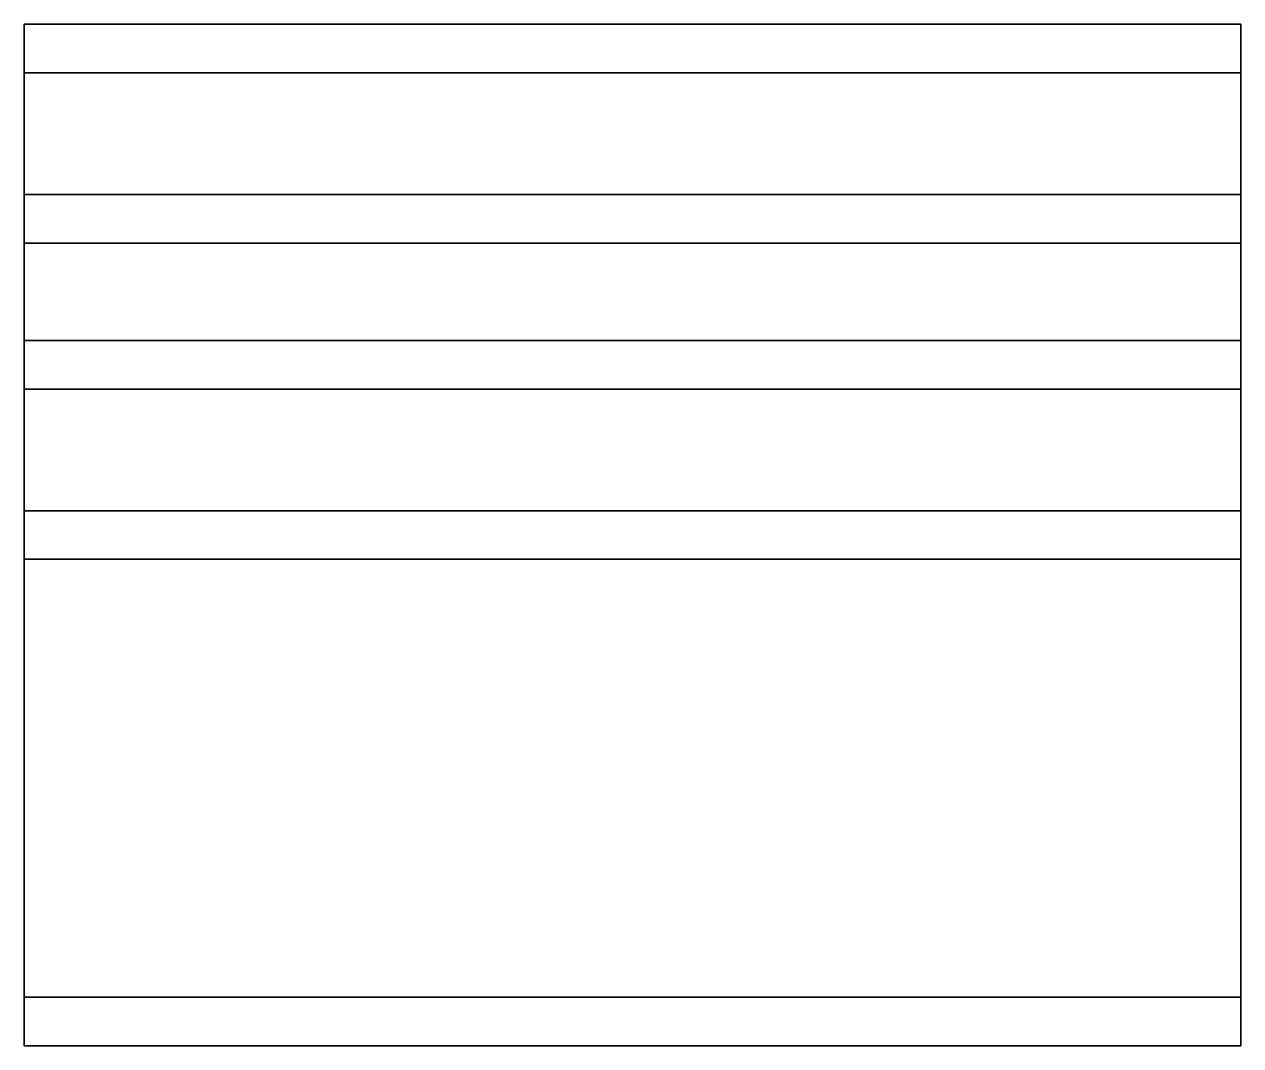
# Model space of a CAD drawing. Extents: x 0 to 50, y -42 to 0.
import ezdxf

# ---------------------------------------------------------------- set-up
doc = ezdxf.new("R2010")
doc.units = 0
doc.layers.add('ACESSORIOS', color=254, linetype='CONTINUOUS')

msp = doc.modelspace()

# ---------------------------------------------------------------- linework, layer by layer
at = {"layer": 'ACESSORIOS'}
for points, invisible_edges in [([(0, -2, 49.396), (0, -2, 52), (0, 0, 50), (0, -2, 49.396)], 5), ([(0, -2, 49.396), (0, 0, 50), (0, 0), (0, -2)], 9), ([(50, -2, 49.396), (50, -2, 52), (50, 0, 50), (50, -2, 49.396)], 5), ([(50, -2, 49.396), (50, 0, 50), (50, 0), (50, -2)], 9), ([(0, -20, 52), (0, -20, 49.396), (0, -2, 49.396), (0, -2, 52)], 13), ([(0, -2, 39.396), (0, -2, 41.396), (0, -20, 41.396), (0, -20, 39.396)], 5), ([(50, -20, 52), (50, -20, 49.396), (50, -2, 49.396), (50, -2, 52)], 13), ([(50, -2, 39.396), (50, -2, 41.396), (50, -20, 41.396), (50, -20, 39.396)], 5), ([(0, -9, 60), (0, -7, 60), (0, -7, 52), (0, -9, 52)], 4), ([(50, -9, 60), (50, -7, 60), (50, -7, 52), (50, -9, 52)], 4), ([(0, -15, 60), (0, -13, 60), (0, -13, 52), (0, -15, 52)], 4), ([(50, -15, 60), (50, -13, 60), (50, -13, 52), (50, -15, 52)], 4), ([(0, -40, 58), (0, -42, 60), (0, -20, 60), (0, -22, 58)], 5), ([(0, -20, 60), (0, -22, 58), (0, -22, 18.227), (0, -20, 18.227)], 9), ([(50, -40, 58), (50, -42, 60), (50, -20, 60), (50, -22, 58)], 5), ([(50, -20, 60), (50, -22, 58), (50, -22, 18.227), (50, -20, 18.227)], 9), ([(0, -42, 40), (0, -40, 40), (0, -40, 58), (0, -42, 60)], 4), ([(50, -42, 40), (50, -40, 40), (50, -40, 58), (50, -42, 60)], 4)]:
    msp.add_3dface(points, dxfattribs=dict(at, invisible_edges=invisible_edges))
for points in [[(50, -2, 52), (50, 0, 50), (0, 0, 50), (0, -2, 52)], [(50, 0, 50), (50, 0), (0, 0), (0, 0, 50)], [(50, 0), (50, -2), (0, -2), (0, 0)], [(50, -20, 49.396), (50, -2, 49.396), (0, -2, 49.396), (0, -20, 49.396)], [(50, -2, 49.396), (50, -2, 41.396), (0, -2, 41.396), (0, -2, 49.396)], [(50, -2, 41.396), (50, -20, 41.396), (0, -20, 41.396), (0, -2, 41.396)], [(50, -7, 52), (50, -2, 52), (0, -2, 52), (0, -7, 52)], [(50, -2), (50, -2, 39.396), (0, -2, 39.396), (0, -2)], [(50, -2, 39.396), (50, -20, 39.396), (0, -20, 39.396), (0, -2, 39.396)], [(50, -9, 60), (50, -7, 60), (0, -7, 60), (0, -9, 60)], [(50, -7, 60), (50, -7, 52), (0, -7, 52), (0, -7, 60)], [(50, -13, 52), (50, -9, 52), (0, -9, 52), (0, -13, 52)], [(50, -9, 52), (50, -9, 60), (0, -9, 60), (0, -9, 52)], [(50, -15, 60), (50, -13, 60), (0, -13, 60), (0, -15, 60)], [(50, -13, 60), (50, -13, 52), (0, -13, 52), (0, -13, 60)], [(50, -20, 52), (50, -15, 52), (0, -15, 52), (0, -20, 52)], [(50, -15, 52), (50, -15, 60), (0, -15, 60), (0, -15, 52)], [(50, -20, 41.396), (50, -20, 49.396), (0, -20, 49.396), (0, -20, 41.396)], [(50, -42, 60), (50, -20, 60), (0, -20, 60), (0, -42, 60)], [(50, -20, 60), (50, -20, 52), (0, -20, 52), (0, -20, 60)], [(50, -20, 39.396), (50, -20, 18.227), (0, -20, 18.227), (0, -20, 39.396)], [(50, -20, 18.227), (50, -22, 18.227), (0, -22, 18.227), (0, -20, 18.227)], [(50, -22, 18.227), (50, -22, 58), (0, -22, 58), (0, -22, 18.227)], [(50, -22, 58), (50, -40, 58), (0, -40, 58), (0, -22, 58)], [(50, -40, 58), (50, -40, 40), (0, -40, 40), (0, -40, 58)], [(50, -40, 40), (50, -42, 40), (0, -42, 40), (0, -40, 40)], [(50, -42, 40), (50, -42, 60), (0, -42, 60), (0, -42, 40)]]:
    msp.add_3dface(points, dxfattribs=at)

doc.saveas('drawing.dxf')
